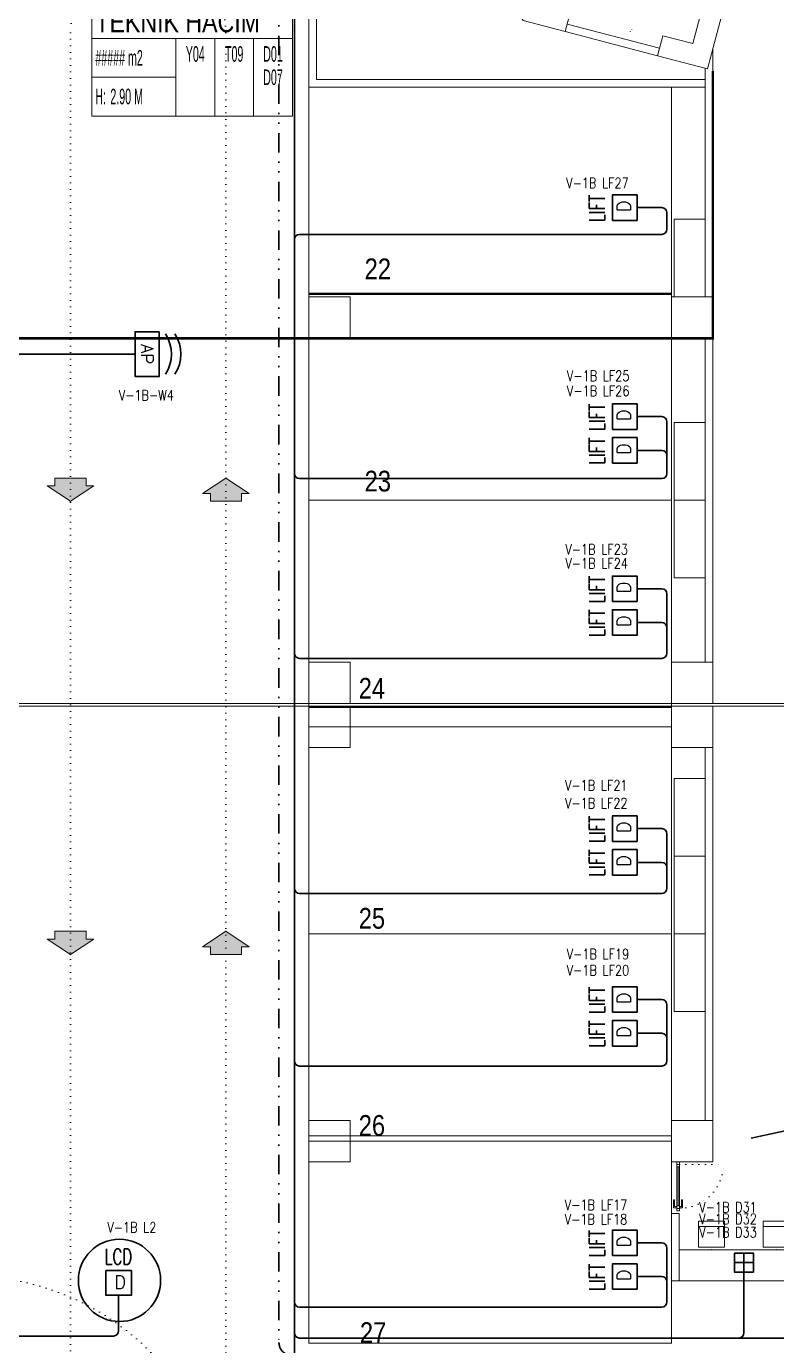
# Model space of a CAD drawing. Header units: metres. Extents: x -13621 to 152406, y -16073 to 22221.
# Drawn here: x 58415 to 59863, y 4445 to 6992 of the extents above; entities that cross this region are included whole.
import ezdxf
from ezdxf.enums import TextEntityAlignment as Align

# ---------------------------------------------------------------- set-up
doc = ezdxf.new("R2010")
doc.units = ezdxf.units.M
doc.header["$LTSCALE"] = 100
doc.header["$MEASUREMENT"] = 0
for name, pattern in [('DIVIDE2', [0.625, 0.25, -0.125, 0, -0.125, 0, -0.125]), ('DOT2', [0.125, 0, -0.125]), ('HIDDEN', [0.375, 0.25, -0.125])]:
    doc.linetypes.add(name, pattern=pattern)
doc.layers.get('0').update_dxf_attribs({"color": 9, "lineweight": 9})
for name, color, linetype, lineweight in [('00', 9, 'Continuous', 9), ('01', 9, 'Continuous', 9), ('05', 9, 'Continuous', 9), ('06B', 9, 'Continuous', 9), ('06D', 9, 'Continuous', 9), ('09', 9, 'Continuous', 9), ('10', 9, 'Continuous', 9), ('15', 9, 'Continuous', 9), ('20', 9, 'DOT2', 9), ('21', 9, 'Continuous', 9), ('21_mahal200', 9, 'Continuous', 9), ('Data  Tavan', 170, 'Continuous', 30), ('E-ACCESS POINT (KABLOSUZ ERİŞİM İÇİN)', 7, 'Continuous', 30), ('E-DAHİLİ DOME KAMERA', 7, 'Continuous', 30), ('E-DAHİLİ KAMERA', 7, 'Continuous', 30), ('E-DATA LCD EKRAN', 7, 'Continuous', 30), ('E-DATA LIFT PRIZI', 7, 'Continuous', 30), ('E-DATA PRİZİ (RJ45)', 7, 'Continuous', 30), ('E-DUVARA MONTE PRİZ KUTUSU', 7, 'Continuous', 30), ('E-KABLO', 7, 'Continuous', 30), ('E-YAZI', 7, 'Continuous', 30)]:
    doc.layers.add(name, color=color, linetype=linetype, lineweight=lineweight)
doc.styles.add('Arial', font='arial.ttf', dxfattribs={"height": 2.5})
doc.styles.add('E-YAZI', font='txttw.shx')
doc.styles.add('MuuM_TEXT-STANDART', font='ARIALN.TTF')

# ---------------------------------------------------------------- blocks, each defined once
blk = doc.blocks.new('E-DATA LCD EKRAN')
at = {"layer": 'E-DATA PRİZİ (RJ45)', "color": 1}
blk.add_line((0, 0), (0, 42), dxfattribs=at)
blk.add_lwpolyline([(-24.6, 89.6), (24.6, 89.6), (24.6, 42), (-24.6, 42)], close=True, dxfattribs=at)
blk.add_circle((1.6, 70.7), 79.4, dxfattribs=at)
at = {"layer": 'E-DATA PRİZİ (RJ45)', "color": 1, "style": 'E-YAZI'}
blk.add_text('D', height=25.6, dxfattribs=at).set_placement((-8.8, 54.6))
at = {"layer": 'E-YAZI', "color": 1, "style": 'E-YAZI', "width": 0.7}
blk.add_text('LCD', height=30, dxfattribs=at).set_placement((-27, 101.6))
blk = doc.blocks.new('10_DUVARA MONTE PRİZ KUTUSU')
at = {"layer": 'E-DUVARA MONTE PRİZ KUTUSU', "color": 4}
for p, q in [((24.5, 0), (-24.5, 0)), ((0, 24.5), (0, -24.5))]:
    blk.add_line(p, q, dxfattribs=at)
blk.add_lwpolyline([(-24.5, -24.5), (24.5, -24.5), (24.5, 24.5), (-24.5, 24.5)], close=True, dxfattribs=at)
blk = doc.blocks.new('*U215')
at = {"layer": 'E-ACCESS POINT (KABLOSUZ ERİŞİM İÇİN)', "color": 4}
blk.add_lwpolyline([(-2.39, 3.24), (2.39, 3.24), (2.39, 0.65), (-2.39, 0.65)], close=True, dxfattribs=at)
at = {"layer": 'E-ACCESS POINT (KABLOSUZ ERİŞİM İÇİN)', "color": 3}
for centre in [(0, 1.56), (0, 0.55)]:
    blk.add_arc(centre, 3.99, 57.1828, 122.8172, dxfattribs=at)
at = {"layer": 'E-ACCESS POINT (KABLOSUZ ERİŞİM İÇİN)', "color": 3, "style": 'E-YAZI'}
blk.add_text('AP', height=1.28, dxfattribs=at).set_placement((-1.05, 1.31))
blk = doc.blocks.new('E-DATA LIFT PRIZI')
at = {"layer": 'E-DATA LIFT PRIZI', "color": 2}
blk.add_line((0, 0), (0, 42), dxfattribs=at)
blk.add_lwpolyline([(-24.6, 89.6), (24.6, 89.6), (24.6, 42), (-24.6, 42)], close=True, dxfattribs=at)
at = {"layer": 'E-DATA LIFT PRIZI', "color": 2, "style": 'E-YAZI', "width": 0.7}
blk.add_text('LIFT', height=30, dxfattribs=at).set_placement((-28, 104.2))
at = {"layer": 'E-DATA LIFT PRIZI', "color": 2, "style": 'E-YAZI'}
blk.add_text('D', height=25.6, dxfattribs=at).set_placement((-8.8, 54.6))
blk = doc.blocks.new('100_DAHİLİ DOME KAMERA')
at = {"layer": 'E-DAHİLİ DOME KAMERA', "color": 4}
for p, q in [((-1.936, 0.715), (-1.936, -0.689)), ((0.82, 0.715), (-1.936, 0.715)), ((0.82, -0.689), (0.82, 0.715)), ((0.82, 0.294), (2.131, 0.668)), ((2.131, 0.668), (2.131, -0.643)), ((-1.936, -0.689), (0.82, -0.689)), ((0.82, -0.268), (2.131, -0.643))]:
    blk.add_line(p, q, dxfattribs=at)
at = {"layer": 'E-DAHİLİ DOME KAMERA', "color": 4, "linetype": 'Continuous'}
blk.add_circle((0, 0), 2.566, dxfattribs=at)
at = {"layer": 'E-DAHİLİ KAMERA', "color": 4}
for q in [(13.416, 6.264), (13.416, -6.264)]:
    blk.add_line((2.566, 0), q, dxfattribs=at)
blk = doc.blocks.new('p-kolon_80x80')
blk.add_lwpolyline([(-40, -40), (40, -40), (40, 40), (-40, 40)], close=True)
blk = doc.blocks.new('1.bod.mimari.elk')
at = {"layer": '01'}
for points in [[(3454.8, -1647.7), (3373.6, -1626.4), (2877.6, -821.5), (2911.6, -800.5), (2911.6, -800.5), (3399.2, -1591.8), (3464.9, -1609)], [(3643.2, -1655.6), (3701.4, -1670.8), (3819, -1227.3), (3857.7, -1237.5), (3729.8, -1719.6), (3633.1, -1694.3)], [(3454.8, -1647.7), (3464.9, -1609)], [(3633.1, -1694.3), (3643.2, -1655.6)]]:
    blk.add_lwpolyline(points, dxfattribs=at)
for p in [(3000, -2200), (3700, -2200), (3000, -2905), (3700, -2905), (3000, -2990), (3700, -2990), (3000, -3790), (3700, -3790)]:
    blk.add_blockref('p-kolon_80x80', p, dxfattribs=at)
blk = doc.blocks.new('p-işyeri')
at = {"color": 0, "const_width": 2}
blk.add_lwpolyline([(200, 0), (200, 700), (-200, 700), (-200, 0)], close=True, dxfattribs=at)
blk = doc.blocks.new('p-dilatasyon yeri')
at = {"layer": '06D'}
for points in [[(0, 5685), (5355, 5685)], [(5355, 5680), (0, 5680)]]:
    blk.add_lwpolyline(points, dxfattribs=at)
blk = doc.blocks.new('p-birim')
blk.add_lwpolyline([(0, 0), (1, 0), (1, 1), (0, 1)], close=True)
blk = doc.blocks.new('A$C724E0FF5')
at = {"layer": '09'}
for p, q in [((-8844.7, -1647.7), (-8844.8, -1647.8)), ((-8844.6, -1647.7), (-8844.7, -1647.9)), ((-8844.6, -1647.9), (-8844.5, -1647.7)), ((-8844.4, -1647.8), (-8844.5, -1647.9)), ((-8844.4, -1647.9), (-8844.4, -1647.8)), ((-8844.3, -1647.8), (-8844.3, -1648)), ((-8844.2, -1648), (-8844.2, -1647.8)), ((-8844.1, -1648), (-8844.1, -1647.9)), ((-8842.3, -1643), (-8842.3, -1643.2)), ((-8842.2, -1643.2), (-8842.2, -1643)), ((-8842.1, -1643.1), (-8842.1, -1643.2)), ((-8842, -1643.2), (-8842, -1643.1)), ((-8841.9, -1643.1), (-8841.9, -1643.3)), ((-8841.8, -1643.3), (-8841.8, -1643.1)), ((-8841.7, -1643.2), (-8841.7, -1643.3)), ((-8841.6, -1643.2), (-8841.6, -1643.3))]:
    blk.add_line(p, q, dxfattribs=at)
blk = doc.blocks.new('0_arrow1')
blk.add_hatch(color=254).paths.add_polyline_path([(0, 0), (-22.5, -15), (-15, -15), (-15, -22.5), (15, -22.5), (15, -15), (22.5, -15)])
at = {"linetype": 'ByBlock', "lineweight": -2}
blk.add_lwpolyline([(15, -22.5), (-15, -22.5), (-15, -15), (-22.5, -15), (0, 0), (22.5, -15), (15, -15)], close=True, dxfattribs=at)
blk.add_point((0, 0))
blk = doc.blocks.new('p-sandalye-03')
for points in [[(-5, -25.1), (-5, 24.9), (-55, 24.9), (-55, -25.1), (-5, -25.1)], [(-55, 24.9), (-45, 24.9), (-45, -25.1), (-55, -25.1)]]:
    blk.add_lwpolyline(points)
blk.add_point((0, -0.1))
blk = doc.blocks.new('p-al-01')
at = {"layer": '06B'}
for points in [[(27, 4.3), (27, 10.6), (42, 10.6), (42, 8.7), (29.3, 8.7), (29.3, 8.7), (29.3, 4.3), (27, 4.3)], [(27, -0.7), (27, -6.9), (42, -6.9), (42, -5), (29.3, -5), (29.3, -5), (29.3, -0.7), (27, -0.7)]]:
    blk.add_lwpolyline(points, dxfattribs=at)
at = {"layer": '06D'}
for p, q in [((115.7, 4.3), (28.8, 4.3)), ((28.8, -0.7), (115.7, -0.7))]:
    blk.add_line(p, q, dxfattribs=at)
at = {"layer": '10'}
for points in [[(25.7, -0.7), (25.7, 4.3), (20.7, 4.3), (20.7, -0.7)], [(30.7, -0.7), (30.7, 4.3), (25.7, 4.3), (25.7, -0.7)], [(110.7, -0.7), (110.7, 4.3), (105.7, 4.3), (105.7, -0.7)], [(115.7, -0.7), (115.7, 4.3), (110.7, 4.3), (110.7, -0.7)]]:
    blk.add_lwpolyline(points, close=True, dxfattribs=at)
at = {"layer": '15'}
blk.add_lwpolyline([(105.7, 1.8), (30.7, 1.8)], dxfattribs=at)
at = {"layer": '20'}
blk.add_lwpolyline([(110.7, -0.7), (110.7, -85.7)], dxfattribs=at)
blk.add_arc((110.7, -0.7), 85, 180, 270, dxfattribs=at)
blk = doc.blocks.new('0_roomno2')
blk.add_lwpolyline([(19.38, -10.5), (0, -10.5), (0, 0), (19.38, 0)], close=True)
for points in [[(0, -3), (19.38, -3)], [(8.12, -3), (8.12, -10.5)], [(11.88, -3), (11.88, -10.5)], [(15.62, -3), (15.62, -10.5)], [(0, -6.75), (8.12, -6.75)]]:
    blk.add_lwpolyline(points)
at = {"style": 'MuuM_TEXT-STANDART', "width": 0.6}
blk.add_text('H:', height=1.5, dxfattribs=at).set_placement((0.35, -8.61), align=Align.MIDDLE_LEFT)
at = {"style": 'Arial'}
blk.add_attdef('ODANO', (0, 1.17), '', height=2, dxfattribs=at)
blk.add_attdef('MEKANADI', text='', height=2, dxfattribs=at).set_placement((0.35, -3), align=Align.BOTTOM_LEFT)
at = {"style": 'MuuM_TEXT-STANDART', "width": 0.6}
for tag, p in [('YER01', (10, -4.5)), ('TAVAN01', (13.75, -4.5)), ('DUVAR01', (17.5, -4.5)), ('YER02', (10, -6.75)), ('TAVAN02', (13.75, -6.75)), ('DUVAR02', (17.5, -6.75)), ('YER03', (10, -9)), ('TAVAN03', (13.75, -9)), ('DUVAR03', (17.5, -9))]:
    blk.add_attdef(tag, text='', height=1.5, dxfattribs=at).set_placement(p, align=Align.MIDDLE_CENTER)
for tag, p in [('M2', (0.35, -4.88)), ('TEMIZTAVANYUKSEKLIGI', (1.8, -8.61))]:
    blk.add_attdef(tag, text='', height=1.5, dxfattribs=at).set_placement(p, align=Align.MIDDLE_LEFT)
blk = doc.blocks.new('1.bod.mimari1.elk')
at = {"layer": '00'}
for p, q in [((3740, -3030), (3725, -3030)), ((3725, -3030), (3725, -3750)), ((3740, -3575), (3740, -3030)), ((3740, -3750), (3740, -3575)), ((3725, -3750), (3740, -3750))]:
    blk.add_line(p, q, dxfattribs=at)
for points in [[(3725, -1755), (2960, -1755), (2960, -1560)], [(2975, -1560), (2975, -1740), (3725, -1740)], [(3633.07, -1694.3), (3454.79, -1647.67)], [(3636.87, -1679.79), (3458.59, -1633.16)], [(3725, -1718.35), (3725, -1718.35), (3725, -1718.35), (3729.82, -1719.61), (3740, -1681.22), (3740, -2160), (3725, -2160), (3725, -1718.35), (3725, -1718.35)]]:
    blk.add_lwpolyline(points, dxfattribs=at)
for points in [[(3725, -2240), (3725, -2865), (3740, -2865), (3740, -2240)], [(3675, -3930), (3675, -4060), (3660, -4060), (3660, -3930)]]:
    blk.add_lwpolyline(points, close=True, dxfattribs=at)
at = {"layer": '06D', "linetype": 'DOT2'}
for points in [[(2500, -1650, -1), (2800, -1650, 0)], [(2500, -1650), (2500, -7740, 0.4142136), (3100, -8340), (12425, -8340)], [(2800, -1678.64), (2800, -7740, 0.4142136), (3100, -8040), (11395.6, -8040)]]:
    blk.add_lwpolyline(points, format="xyb", dxfattribs=at)
blk.add_arc((2300, -4550), 500, 0, 90, dxfattribs=at)
at = {"layer": '09'}
for p, q in [((3580.26, -1647.68), (3580.22, -1647.83)), ((3580.36, -1647.7), (3580.32, -1647.85)), ((3580.42, -1647.88), (3580.46, -1647.73)), ((3580.55, -1647.75), (3580.51, -1647.9)), ((3580.61, -1647.93), (3580.65, -1647.78)), ((3580.74, -1647.81), (3580.71, -1647.95)), ((3580.8, -1647.98), (3580.84, -1647.83)), ((3580.9, -1648), (3580.94, -1647.86)), ((3582.74, -1643.01), (3582.7, -1643.16)), ((3582.8, -1643.18), (3582.84, -1643.04)), ((3582.93, -1643.06), (3582.9, -1643.21)), ((3582.99, -1643.24), (3583.03, -1643.09)), ((3583.13, -1643.11), (3583.09, -1643.26)), ((3583.19, -1643.29), (3583.22, -1643.14)), ((3583.32, -1643.17), (3583.28, -1643.31)), ((3583.42, -1643.19), (3583.38, -1643.34))]:
    blk.add_line(p, q, dxfattribs=at)
at = {"layer": '20', "ltscale": 2, "const_width": 5}
blk.add_lwpolyline([(860, -7830), (1640, -7830), (1640, -4630), (1640, -4630), (1640, -3830), (1640, -3830), (1640, -2240), (3740, -2240), (3740, -1723.58)], dxfattribs=at)
blk.add_blockref('p-dilatasyon yeri', (0, -8630))
at = {"rotation": 90.00000000000001}
blk.add_blockref('p-al-01', (3674.6, -3945.67), dxfattribs=at)
at = {"layer": '05', "xscale": 60.00000000000003, "yscale": 150}
for p in [(3665, -2160), (3665, -2552.5), (3665, -2702.5), (3665, -3240), (3665, -3390), (3665, -3540)]:
    blk.add_blockref('p-birim', p, dxfattribs=at)
at = {"layer": '05', "rotation": 270}
for p in [(3737.5, -4000), (3862.5, -4000)]:
    blk.add_blockref('p-sandalye-03', p, dxfattribs=at)
at = {"layer": '05', "xscale": 60, "yscale": 750, "rotation": 90}
blk.add_blockref('p-birim', (4425, -4060), dxfattribs=at)
at = {"layer": '06D'}
blk.add_blockref('A$C724E0FF5', (12425, 0), dxfattribs=at)
at = {"layer": '06D', "color": 89, "linetype": 'HIDDEN', "true_color": 0x2e4d23, "rotation": 90}
for p in [(3660, -1955), (3660, -2352.5), (3660, -2752.5), (3660, -3190), (3660, -3590), (3660, -3980)]:
    blk.add_blockref('p-işyeri', p, dxfattribs=at)
at = {"layer": '06D', "xscale": -2, "yscale": 2, "zscale": 2, "rotation": 180}
for p in [(2500, -2554.68), (2500, -3430)]:
    blk.add_blockref('0_arrow1', p, dxfattribs=at)
at = {"layer": '06D', "xscale": -2, "yscale": 2, "zscale": 2}
for p in [(2800, -2509.68), (2800, -3385)]:
    blk.add_blockref('0_arrow1', p, dxfattribs=at)
at = {"layer": '21_mahal200'}
ref = blk.add_blockref('0_roomno2', (2540.94, -1600.8), dxfattribs=dict(at, xscale=20, yscale=20, zscale=20))
ref.add_attrib('ODANO', 'B1-02', (2540.94, -1592.16), dxfattribs={"layer": '0', "height": 40, "style": 'Arial'})
ref.add_attrib('MEKANADI', 'TEKNİK HACİM', dxfattribs={"layer": '0', "height": 40, "style": 'Arial', "width": 0.8}).set_placement((2547.94, -1660.8), align=Align.BOTTOM_LEFT)
ref.add_attrib('M2', '##### m2', dxfattribs={"layer": '0', "height": 30, "style": 'MuuM_TEXT-STANDART', "width": 0.6}).set_placement((2547.94, -1698.3), align=Align.MIDDLE_LEFT)
ref.add_attrib('TEMIZTAVANYUKSEKLIGI', '2.90 M', dxfattribs={"layer": '0', "height": 30, "style": 'MuuM_TEXT-STANDART', "width": 0.6}).set_placement((2576.94, -1772.96), align=Align.MIDDLE_LEFT)
ref.add_attrib('YER01', 'Y04', dxfattribs={"layer": '0', "height": 30, "style": 'MuuM_TEXT-STANDART', "width": 0.6}).set_placement((2740.94, -1690.8), align=Align.MIDDLE_CENTER)
ref.add_attrib('TAVAN01', 'T09', dxfattribs={"layer": '0', "height": 30, "style": 'MuuM_TEXT-STANDART', "width": 0.6}).set_placement((2815.94, -1690.8), align=Align.MIDDLE_CENTER)
ref.add_attrib('DUVAR01', 'D01', dxfattribs={"layer": '0', "height": 30, "style": 'MuuM_TEXT-STANDART', "width": 0.6}).set_placement((2890.94, -1690.8), align=Align.MIDDLE_CENTER)
ref.add_attrib('DUVAR02', 'D07', dxfattribs={"layer": '0', "height": 30, "style": 'MuuM_TEXT-STANDART', "width": 0.6}).set_placement((2890.94, -1735.8), align=Align.MIDDLE_CENTER)
at = {"layer": '21', "style": 'MuuM_TEXT-STANDART'}
for s, p in [('22', (3067.8, -2137.78)), ('23', (3067.8, -2547.66)), ('24', (3056.39, -2947.66)), ('25', (3056.39, -3391.88)), ('26', (3056.39, -3791.88)), ('27', (3058.62, -4191.88))]:
    blk.add_text(s, height=40, dxfattribs=at).set_placement(p, align=Align.BOTTOM_LEFT)

msp = doc.modelspace()

# ---------------------------------------------------------------- linework, layer by layer
at = {"layer": 'Data  Tavan'}
for p, q in [((58932.4, 7599.9), (58932.4, 6565.6)), ((59635.6, 6642.4), (59641.4, 6642.4)), ((59651.4, 6632.4), (59651.4, 6600.8)), ((59641.4, 6590.8), (58942.4, 6590.8)), ((58932.4, 6129.3), (58932.4, 6565.6)), ((58932.4, 6228.9), (58932.4, 6565.6)), ((58624.8, 6359.6), (58380, 6359.6)), ((59635.6, 6238.9), (59641.4, 6238.9)), ((59651.4, 6228.9), (59651.4, 6143.4)), ((59635.6, 6173.7), (59641.4, 6173.7)), ((58932.4, 6147.1), (58932.4, 5782.1)), ((59651.4, 6143.4), (59651.4, 6129.3)), ((59641.4, 6119.3), (58942.4, 6119.3)), ((59635.6, 5906.5), (59641.4, 5906.5)), ((59651.4, 5896.5), (59651.4, 5782.1)), ((59635.6, 5841.3), (59641.4, 5841.3)), ((58932.4, 5797.2), (58932.4, 5328.1)), ((59641.4, 5772.1), (58942.4, 5772.1)), ((59635.6, 5443.3), (59641.4, 5443.3)), ((59651.4, 5433.3), (59651.4, 5328.1)), ((59635.6, 5378.2), (59641.4, 5378.2)), ((58932.4, 5369.4), (58932.4, 5072.6)), ((59641.4, 5318.1), (58942.4, 5318.1)), ((58932.4, 5150.3), (58932.4, 4994.9)), ((59635.6, 5113.2), (59641.4, 5113.2)), ((59651.4, 5103.2), (59651.4, 4994.9)), ((59635.6, 5048.1), (59641.4, 5048.1)), ((58932.4, 5004), (58932.4, 4529.4)), ((59641.4, 4984.9), (58942.4, 4984.9)), ((59635.6, 4643.4), (59641.4, 4643.4)), ((59651.4, 4633.4), (59651.4, 4529.4)), ((59799.9, 4587), (59799.9, 4469.6)), ((59635.6, 4578.3), (59641.4, 4578.3)), ((58932.4, 4556.2), (58932.4, 4469.6)), ((59641.4, 4519.4), (58942.4, 4519.4)), ((58593, 4500.2), (58593, 4473.5)), ((58932.4, 4483.8), (58932.4, 3788.5)), ((58449.8, 4463.5), (58366.6, 4463.5)), ((58449.8, 4463.5), (58583, 4463.5)), ((59651.4, 4459.6), (58942.4, 4459.6)), ((59651.4, 4459.6), (59789.9, 4459.6)), ((59779.6, 4459.6), (60039.9, 4459.6))]:
    msp.add_line(p, q, dxfattribs=at)
for centre, start, end in [((59641.4, 6632.4), 0, 90), ((59641.4, 6600.8), 270, 0), ((58942.4, 6580.8), 90, 180), ((59641.4, 6228.9), 0, 90), ((59641.4, 6163.7), 0, 90), ((58942.4, 6129.3), 180, 270), ((59641.4, 6129.3), 270, 0), ((59641.4, 5896.5), 0, 90), ((59641.4, 5831.3), 0, 90), ((58942.4, 5782.1), 180, 270), ((59641.4, 5782.1), 270, 0), ((59641.4, 5433.3), 0, 90), ((59641.4, 5368.2), 0, 90), ((58942.4, 5328.1), 180, 270), ((59641.4, 5328.1), 270, 0), ((59641.4, 5103.2), 0, 90), ((59641.4, 5038.1), 0, 90), ((58942.4, 4994.9), 180, 270), ((59641.4, 4994.9), 270, 0), ((59641.4, 4633.4), 0, 90), ((59641.4, 4568.3), 0, 90), ((58942.4, 4529.4), 180, 270), ((59641.4, 4529.4), 270, 0), ((58583, 4473.5), 270, 0), ((58942.4, 4469.6), 180, 270), ((59789.9, 4469.6), 270, 0)]:
    msp.add_arc(centre, 10, start, end, dxfattribs=at)
at = {"layer": 'E-KABLO', "color": 6, "linetype": 'DIVIDE2', "ltscale": 1.5}
msp.add_line((58902.4, 7538), (58902.4, 4451.1), dxfattribs=at)
msp.add_arc((58927.4, 4451.1), 25, 180, 270, dxfattribs=at)

# ---------------------------------------------------------------- block references
at = {"layer": '06D'}
for name in ['1.bod.mimari.elk', '1.bod.mimari1.elk']:
    msp.add_blockref(name, (56000, 8630), dxfattribs=at)
at = {"layer": 'E-ACCESS POINT (KABLOSUZ ERİŞİM İÇİN)', "xscale": 18, "yscale": 18, "zscale": 18, "rotation": 270}
msp.add_blockref('*U215', (58613.1, 6359.6), dxfattribs=at)
at = {"layer": 'E-DAHİLİ DOME KAMERA', "xscale": 31.24999999834295, "yscale": 31.24999999834295, "zscale": 31.24999999834295, "rotation": 222.3538133931231}
msp.add_blockref('100_DAHİLİ DOME KAMERA', (60255.6, 4983.5), dxfattribs=at)
at = {"layer": 'E-DATA LCD EKRAN', "color": 1}
msp.add_blockref('E-DATA LCD EKRAN', (58593, 4500.2), dxfattribs=at)
at = {"layer": 'E-DATA LIFT PRIZI', "color": 1, "rotation": 89.99999999999999}
for p in [(59635.6, 6642.4), (59635.6, 6238.9), (59635.6, 6173.7), (59635.6, 5906.5), (59635.6, 5841.3), (59635.6, 5443.3), (59635.6, 5378.2), (59635.6, 5113.2), (59635.6, 5048.1), (59635.6, 4643.4), (59635.6, 4578.3)]:
    msp.add_blockref('E-DATA LIFT PRIZI', p, dxfattribs=at)
at = {"layer": 'E-DUVARA MONTE PRİZ KUTUSU', "color": 3, "xscale": -0.75, "yscale": 0.75, "zscale": 0.75, "rotation": 180}
msp.add_blockref('10_DUVARA MONTE PRİZ KUTUSU', (59799.9, 4605.4), dxfattribs=at)

# ---------------------------------------------------------------- texts
at = {"layer": 'E-YAZI', "color": 6, "style": 'E-YAZI', "width": 0.8}
for s, p in [('V-1B LF27', (59456.9, 6680)), ('V-1B LF25', (59458.3, 6307.6)), ('V-1B LF26', (59458.3, 6278.6)), ('V-1B-W4', (58593.3, 6270.2)), ('V-1B LF23', (59455.3, 5972.6)), ('V-1B LF24', (59455.3, 5945.3)), ('V-1B LF21', (59454.6, 5517)), ('V-1B LF22', (59454.6, 5482.4)), ('V-1B LF19', (59457.8, 5191)), ('V-1B LF20', (59457.8, 5159.8)), ('V-1B LF17', (59454.2, 4706.8)), ('V-1B D31', (59713.8, 4702.2)), ('V-1B LF18', (59454.2, 4678.9)), ('V-1B D32', (59713.8, 4679.5)), ('V-1B L2', (58571.2, 4663.5)), ('V-1B D33', (59713.8, 4654))]:
    msp.add_text(s, height=20, dxfattribs=at).set_placement(p)

doc.saveas('drawing.dxf')
